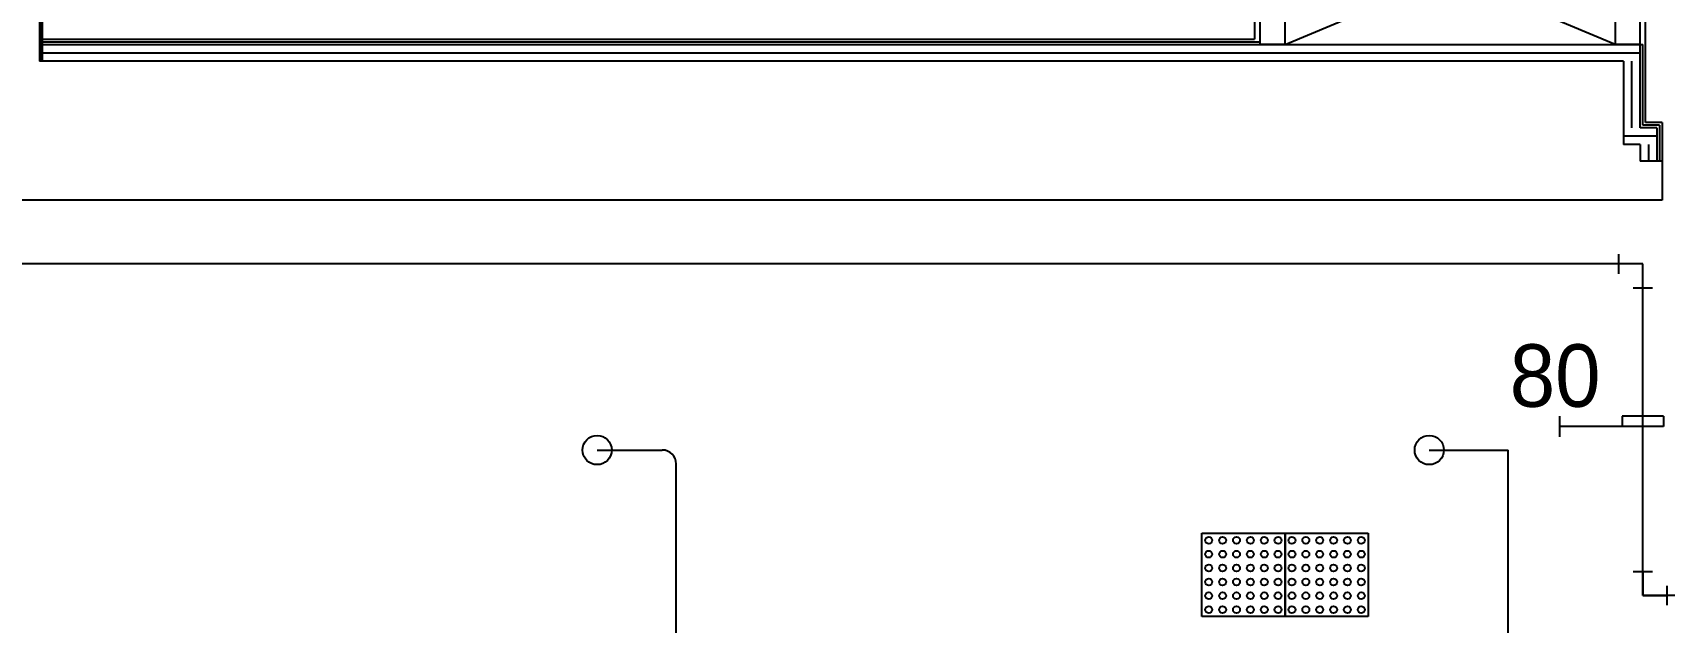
# Model space of a CAD drawing. Header units: millimetres. Extents: x 238075 to 303070, y -258150 to -205841.
# Drawn here: x 255198 to 261080, y -232482 to -230358 of the extents above; entities that cross this region are included whole.
import ezdxf

# ---------------------------------------------------------------- set-up
doc = ezdxf.new("R2010")
doc.units = ezdxf.units.MM
doc.header["$LTSCALE"] = 200
for name, color, linetype in [('-소화(SP가지관)', 3, 'Continuous'), ('-소화(SP헤드하향)', 2, 'Continuous'), ('-소화(배관-SP 2차)', 1, 'Continuous'), ('L4', 4, 'Continuous'), ('TEX', 3, 'Continuous'), ('아파트', 253, 'Continuous')]:
    doc.layers.add(name, color=color, linetype=linetype)
doc.styles.add('돋움', font='Dotum.ttf')

# ---------------------------------------------------------------- blocks, each defined once
blk = doc.blocks.new('A$C476E3A35')
at = {"color": 0}
for p, q in [((112.5, 0), (0, 0)), ((0, 0), (0, -113.2)), ((112.5, 45.1), (112.5, -45.1)), ((-45.1, -113.2), (45.1, -113.2))]:
    blk.add_line(p, q, dxfattribs=at)
blk = doc.blocks.new('A$C78BA73EA')
for p, q in [((0.5, 5), (0.5, 0)), ((1, 5), (0.5, 5)), ((1, 5), (1, 3)), ((1, 3), (0.5, 3)), ((1, 0), (0, 0))]:
    blk.add_line(p, q)

msp = doc.modelspace()

# ---------------------------------------------------------------- linework, layer by layer
at = {"layer": '-소화(SP가지관)'}
for p, q in [((257517.5, -232620.2, 54985.4), (257517.5, -232308.1, 54985.4)), ((260517.5, -232620.8, 54985.4), (260517.5, -232308.7, 54985.4))]:
    msp.add_line(p, q, dxfattribs=at)
at = {"layer": '-소화(SP헤드하향)'}
for centre in [(257232.6, -231861.2, 54985.4), (260232.6, -231861.2, 54985.4)]:
    msp.add_circle(centre, 52.6, dxfattribs=at)
at = {"layer": '-소화(배관-SP 2차)', "color": 3}
for p, q in [((261002.6, -231191.2, 54985.4), (252902.6, -231191.2, 54985.4)), ((261002.6, -232385.2, 54985.4), (261002.6, -231191.2, 54985.4)), ((265632.6, -232385.2, 54985.4), (261002.6, -232385.2, 54985.4))]:
    msp.add_line(p, q, dxfattribs=at)
for p, q in [((257232.6, -231861.2, 54985.4), (257467.5, -231861.2, 54985.4)), ((260232.6, -231861.2, 54985.4), (260517.5, -231861.2, 54985.4)), ((260517.5, -232308.7, 54985.4), (260517.5, -231861.2, 54985.4)), ((257517.5, -232308.1, 54985.4), (257517.5, -231911.2, 54985.4))]:
    msp.add_line(p, q)
msp.add_arc((257467.5, -231911.2, 54985.4), 50, 0, 90)
at = {"layer": 'L4'}
for p, q in [((259602.6, -227391.2), (259602.6, -230381.2)), ((259622.6, -230401.2), (259622.6, -227411.2)), ((260992.6, -230401.2), (260992.6, -229811.2)), ((261012.6, -230681.2), (261012.6, -229791.2)), ((259712.6, -230401.2), (259712.6, -229901.2)), ((259712.6, -230401.2), (260902.6, -229901.2)), ((260902.6, -230401.2), (259712.6, -229901.2)), ((260902.6, -229901.2), (260902.6, -230401.2)), ((255222.6, -230011.2, 54985.4), (255222.6, -230461.2, 54985.4)), ((255227.6, -230011.2), (255227.6, -230461.2)), ((255232.6, -230011.2), (255232.6, -230461.2)), ((255227.6, -230381.2), (259602.6, -230381.2)), ((255227.6, -230391.2), (259622.6, -230391.2)), ((255227.6, -230401.2), (260992.6, -230401.2)), ((259712.6, -230401.2), (259622.6, -230401.2)), ((259622.6, -230401.2), (259622.6, -230401.2)), ((260992.6, -230401.2), (260902.6, -230401.2)), ((260992.6, -230701.2), (260992.6, -230401.2)), ((260992.6, -230401.2), (261002.6, -230401.2)), ((261002.6, -230691.2), (261002.6, -230401.2)), ((260932.6, -230461.2, 54985.4), (255222.6, -230461.2, 54985.4)), ((255227.6, -230431.2), (260992.6, -230431.2)), ((260932.6, -230461.2, 54985.4), (260932.6, -230761.2, 54985.4)), ((260962.6, -230701.2), (260962.6, -230461.2)), ((261052.6, -230701.2), (260992.6, -230701.2)), ((261062.6, -230691.2), (261002.6, -230691.2)), ((261072.6, -230681.2), (261012.6, -230681.2)), ((261052.6, -230701.2), (261052.6, -230821.2)), ((261062.6, -230691.2), (261062.6, -230821.2)), ((261072.6, -230681.2), (261072.6, -230821.2)), ((261052.6, -230731.2), (260932.6, -230731.2)), ((260992.6, -230761.2, 54985.4), (260932.6, -230761.2, 54985.4)), ((260992.6, -230761.2, 54985.4), (260992.6, -230821.2, 54985.4)), ((261022.6, -230761.2), (261022.6, -230821.2)), ((261072.6, -230821.2, 54985.4), (260992.6, -230821.2, 54985.4)), ((261072.6, -230821.2, 54985.4), (261072.6, -230961.2, 54985.4)), ((261072.6, -230961.2, 54985.4), (252602.6, -230961.2, 54985.4)), ((259412.6, -232161.2), (259712.6, -232161.2)), ((259412.6, -232461.2), (259412.6, -232161.2)), ((259712.6, -232161.2), (259712.6, -232461.2)), ((259712.6, -232161.2), (260012.6, -232161.2)), ((259712.6, -232461.2), (259712.6, -232161.2)), ((260012.6, -232161.2), (260012.6, -232461.2)), ((259712.6, -232461.2), (259412.6, -232461.2)), ((260012.6, -232461.2), (259712.6, -232461.2))]:
    msp.add_line(p, q, dxfattribs=at)
for centre in [(259437.6, -232186.2), (259487.6, -232186.2), (259537.6, -232186.2), (259587.6, -232186.2), (259637.6, -232186.2), (259687.6, -232186.2), (259737.6, -232186.2), (259787.6, -232186.2), (259837.6, -232186.2), (259887.6, -232186.2), (259937.6, -232186.2), (259987.6, -232186.2), (259437.6, -232236.2), (259487.6, -232236.2), (259537.6, -232236.2), (259587.6, -232236.2), (259637.6, -232236.2), (259687.6, -232236.2), (259737.6, -232236.2), (259787.6, -232236.2), (259837.6, -232236.2), (259887.6, -232236.2), (259937.6, -232236.2), (259987.6, -232236.2), (259437.6, -232286.2), (259487.6, -232286.2), (259537.6, -232286.2), (259587.6, -232286.2), (259637.6, -232286.2), (259687.6, -232286.2), (259737.6, -232286.2), (259787.6, -232286.2), (259837.6, -232286.2), (259887.6, -232286.2), (259937.6, -232286.2), (259987.6, -232286.2), (259437.6, -232336.2), (259487.6, -232336.2), (259537.6, -232336.2), (259587.6, -232336.2), (259637.6, -232336.2), (259687.6, -232336.2), (259737.6, -232336.2), (259787.6, -232336.2), (259837.6, -232336.2), (259887.6, -232336.2), (259937.6, -232336.2), (259987.6, -232336.2), (259437.6, -232386.2), (259487.6, -232386.2), (259537.6, -232386.2), (259587.6, -232386.2), (259637.6, -232386.2), (259687.6, -232386.2), (259737.6, -232386.2), (259787.6, -232386.2), (259837.6, -232386.2), (259887.6, -232386.2), (259937.6, -232386.2), (259987.6, -232386.2), (259437.6, -232436.2), (259487.6, -232436.2), (259537.6, -232436.2), (259587.6, -232436.2), (259637.6, -232436.2), (259687.6, -232436.2), (259737.6, -232436.2), (259787.6, -232436.2), (259837.6, -232436.2), (259887.6, -232436.2), (259937.6, -232436.2), (259987.6, -232436.2)]:
    msp.add_circle(centre, 12.5, dxfattribs=at)
at = {"layer": '아파트'}
msp.add_circle((263075.4, -230841.1, 54985.4), 25000, dxfattribs=at)

# ---------------------------------------------------------------- block references
at = {"layer": '-소화(SP가지관)', "color": 2, "ltscale": 0.25, "xscale": 0.7731199999823013, "yscale": 0.7731199999823013, "zscale": 0.7731199999823013}
for p, rotation in [((261002.6, -231191.2, 54985.4), 270), ((261002.6, -232385.2, 54985.4), 90.00000000000006)]:
    msp.add_blockref('A$C476E3A35', p, dxfattribs=dict(at, rotation=rotation))
at = {"xscale": -75, "yscale": 75, "zscale": 75, "rotation": 269.9999999993028}
msp.add_blockref('A$C78BA73EA', (260702.6, -231813.9, 54985.4), dxfattribs=at)

# ---------------------------------------------------------------- texts
at = {"layer": 'TEX', "style": '돋움'}
msp.add_text('80', height=225, rotation=360, dxfattribs=at).set_placement((260522.7, -231705.5, 54985.4))

doc.saveas('drawing.dxf')
